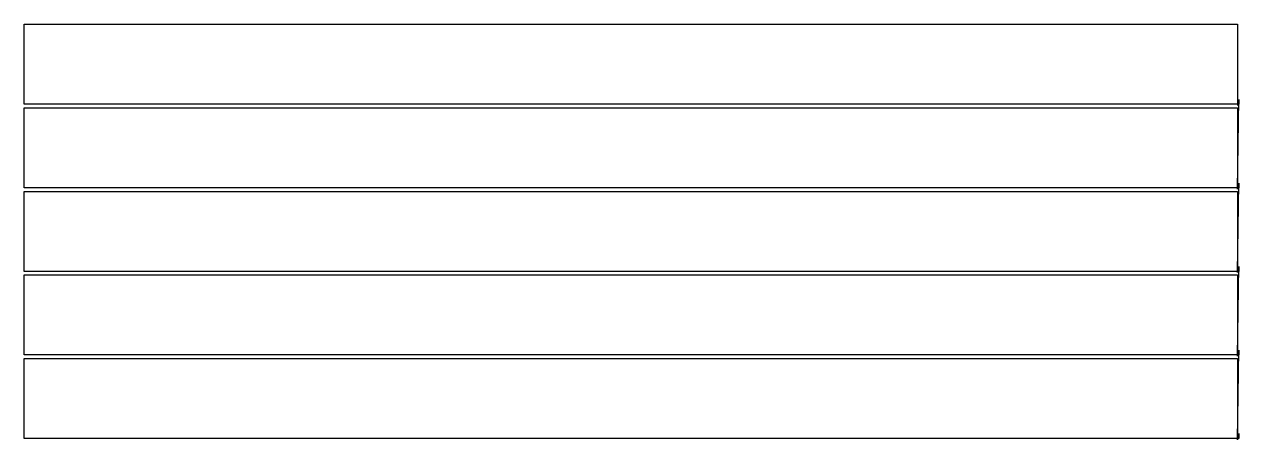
# Model space of a CAD drawing. Header units: metres. Extents: x 12 to 6795, y 11 to 2329.
import ezdxf

# ---------------------------------------------------------------- set-up
doc = ezdxf.new("R2010")
doc.units = ezdxf.units.M

msp = doc.modelspace()

# ---------------------------------------------------------------- linework, layer by layer
at = {"layer": 'TOOL_0'}
for p, q in [((12.5, 1882.872), (12.5, 2328.872)), ((12.5, 2328.872), (6787.5, 2328.872)), ((6787.5, 2328.872), (6787.5, 1882.872)), ((6787.5, 1409.783), (6795.153, 1909.765)), ((6795.153, 1909.765), (6795.153, 1882.977)), ((6787.5, 1882.872), (12.5, 1882.872)), ((12.5, 1416.488), (12.5, 1862.488)), ((12.5, 1862.488), (6787.5, 1862.488)), ((6795.153, 1882.977), (6787.5, 1882.872)), ((6787.5, 1882.872), (6787.5, 1876.167)), ((6787.5, 1862.488), (6787.5, 1416.488)), ((6787.5, 943.731), (6795.153, 1443.381)), ((6795.153, 1443.381), (6795.153, 1416.593)), ((6787.5, 1416.488), (12.5, 1416.488)), ((12.5, 950.436), (12.5, 1396.436)), ((12.5, 1396.436), (6787.5, 1396.436)), ((6795.153, 1416.593), (6787.5, 1416.488)), ((6787.5, 1416.488), (6787.5, 1409.783)), ((6787.5, 1396.436), (6787.5, 950.436)), ((6787.5, 950.436), (12.5, 950.436)), ((6787.5, 477.679), (6795.153, 977.329)), ((6795.153, 950.541), (6787.5, 950.436)), ((6787.5, 950.436), (6787.5, 943.731)), ((6795.153, 977.329), (6795.153, 950.541)), ((12.5, 484.384), (12.5, 930.384)), ((12.5, 930.384), (6787.5, 930.384)), ((6787.5, 930.384), (6787.5, 484.384)), ((6787.5, 484.384), (12.5, 484.384)), ((6787.5, 11.296), (6795.153, 511.277)), ((6795.153, 484.489), (6787.5, 484.384)), ((6787.5, 484.384), (6787.5, 477.679)), ((6795.153, 511.277), (6795.153, 484.489)), ((12.5, 18.001), (12.5, 464.001)), ((12.5, 464.001), (6787.5, 464.001)), ((6787.5, 464.001), (6787.5, 18.001)), ((6787.5, 18.001), (12.5, 18.001)), ((6795.153, 18.106), (6787.5, 18.001)), ((6787.5, 18.001), (6787.5, 11.296)), ((6795.153, 44.894), (6795.153, 18.106))]:
    msp.add_line(p, q, dxfattribs=at)

doc.saveas('drawing.dxf')
